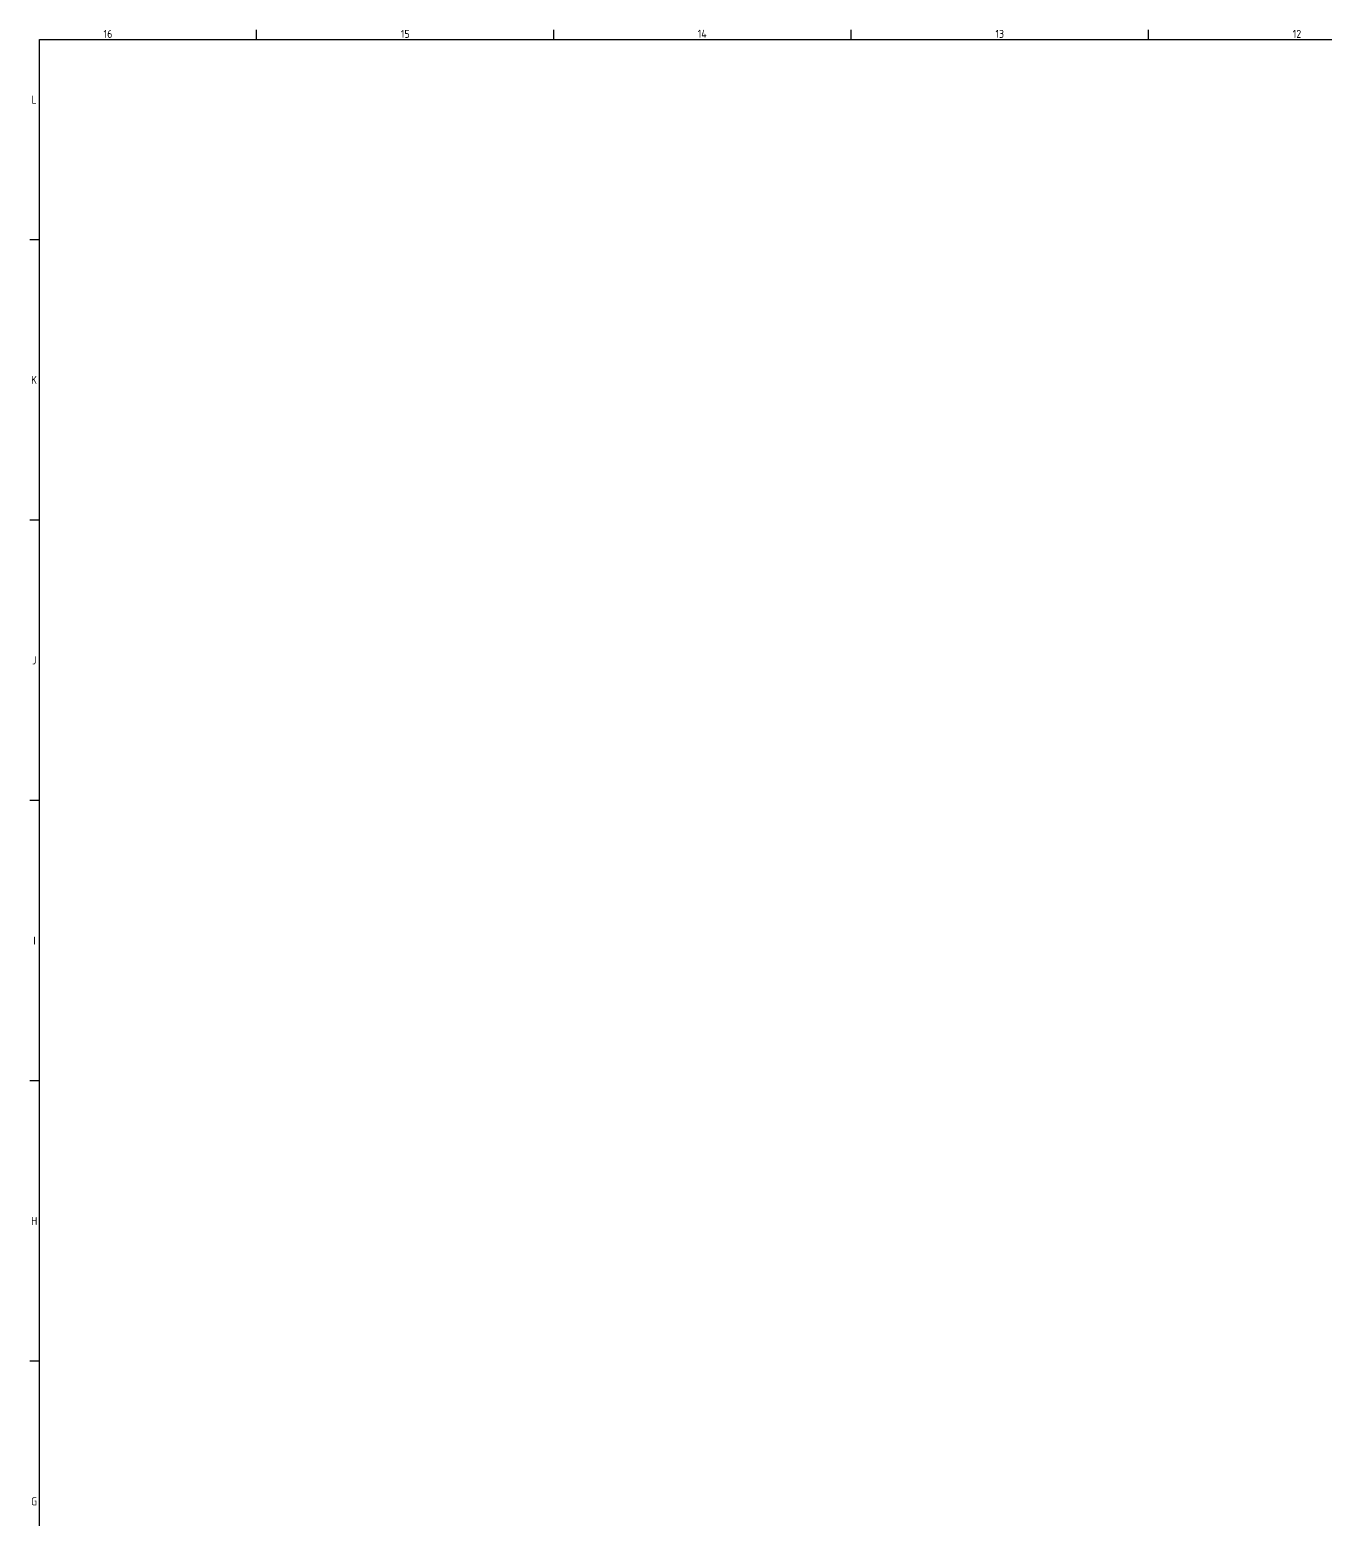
# Model space of a CAD drawing. Header units: millimetres. Extents: x 0 to 5945, y 0 to 4205.
# Drawn here: x 88 to 1707, y 2255 to 4117 of the extents above; entities that cross this region are included whole.
import ezdxf

# ---------------------------------------------------------------- set-up
doc = ezdxf.new("R2010")
doc.units = ezdxf.units.MM
doc.header["$LTSCALE"] = 5
doc.layers.get('0').update_dxf_attribs({"color": 3, "lineweight": 25})
doc.layers.add('경계(ISO)', color=7, linetype='Continuous', lineweight=25)
doc.styles.add('문자 텍스트_PSTEK_POSCO', font='isocp.shx')

# ---------------------------------------------------------------- blocks, each defined once
blk = doc.blocks.new('경계 Default Border')
at = {"layer": '경계(ISO)'}
for p, q in [((74.31, 821), (74.31, 823.4)), ((148.63, 821), (148.63, 823.4)), ((222.94, 821), (222.94, 823.4)), ((297.25, 821), (297.25, 823.4)), ((20, 770.92), (17.6, 770.92)), ((20, 700.83), (17.6, 700.83)), ((20, 630.75), (17.6, 630.75)), ((20, 560.67), (17.6, 560.67)), ((20, 490.58), (17.6, 490.58))]:
    blk.add_line(p, q, dxfattribs=at)
at = {"layer": '경계(ISO)', "flags": 128}
blk.add_lwpolyline([(20, 20), (20, 821), (1169, 821), (1169, 20), (20, 20)], dxfattribs=at)
at = {"layer": '경계(ISO)', "color": 2, "char_height": 2, "attachment_point": 7, "style": '문자 텍스트_PSTEK_POSCO'}
for s, insert in [('16', (36.04, 821.38)), ('15', (110.35, 821.38)), ('14', (184.55, 821.4)), ('13', (258.97, 821.38)), ('12', (333.29, 821.38)), ('L', (18.03, 804.94)), ('K', (17.92, 734.87)), ('J', (18.16, 664.77)), ('I', (18.48, 594.71)), ('H', (17.92, 524.62)), ('G', (17.92, 454.52))]:
    blk.add_mtext(s, dxfattribs=dict(at, insert=insert))

msp = doc.modelspace()

# ---------------------------------------------------------------- block references
at = {"xscale": 5, "yscale": 5, "zscale": 5}
msp.add_blockref('경계 Default Border', (0, 0), dxfattribs=at)

doc.saveas('drawing.dxf')
